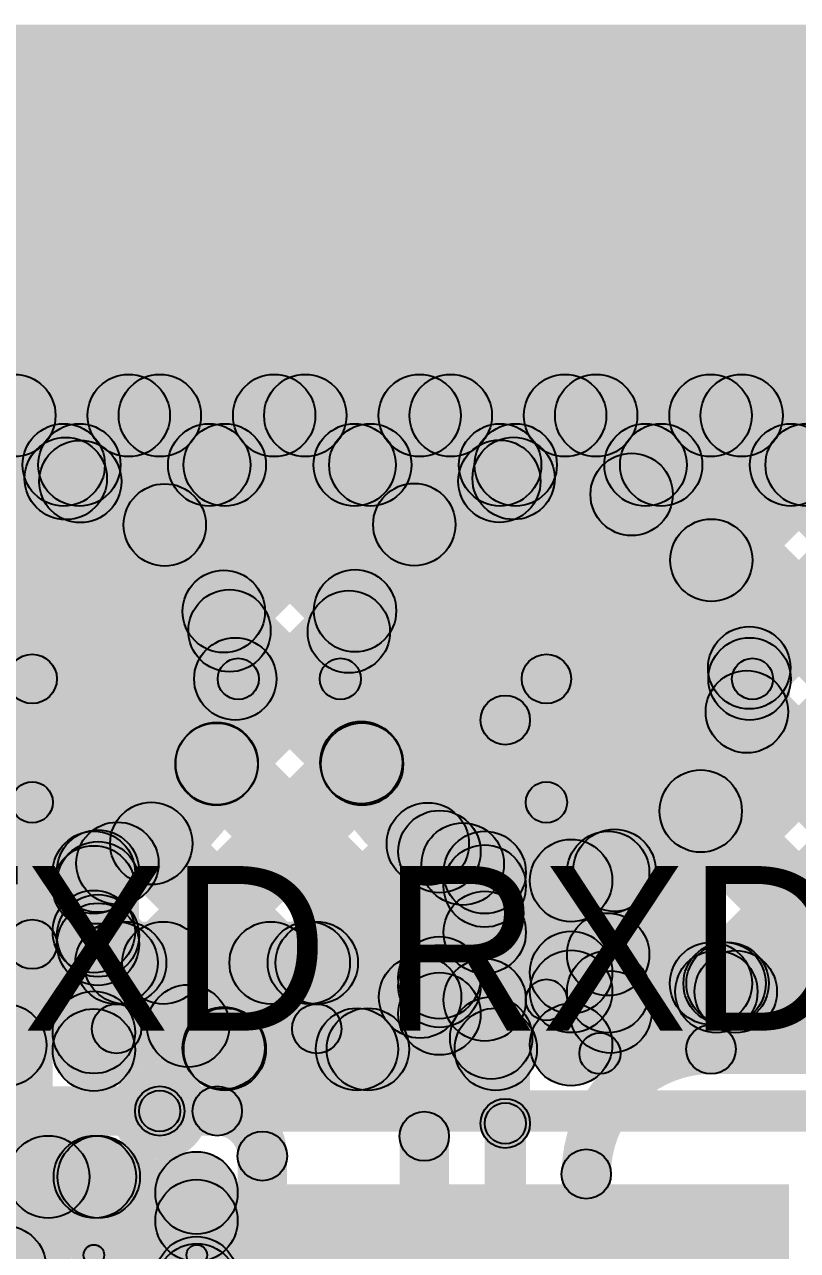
# Model space of a CAD drawing. Header units: millimetres. Extents: x 0 to 2, y 0 to 5.09.
# Drawn here: x 1.4381 to 1.626, y 4.7961 to 5.094 of the extents above; entities that cross this region are included whole.
import ezdxf

# ---------------------------------------------------------------- set-up
doc = ezdxf.new("R2010")
doc.units = ezdxf.units.MM
doc.header["$MEASUREMENT"] = 0
for name, color, linetype in [('BottomLayer', 5, 'Continuous'), ('BottomSolder', 6, 'Continuous'), ('PadHoleLayer', 156, 'Continuous'), ('TopLayer', 1, 'Continuous'), ('TopOverlay', 2, 'Continuous'), ('TopPaste', 8, 'Continuous'), ('TopSolder', 216, 'Continuous'), ('ViaHoleLayer', 16, 'Continuous')]:
    doc.layers.add(name, color=color, linetype=linetype)

# ---------------------------------------------------------------- blocks, each defined once
blk = doc.blocks.new('28_QFN__5_5__2')
at = {"layer": 'TopLayer'}
for points in [[(-0.06496, 0.11319), (-0.05315, 0.11319), (-0.05315, 0.07579), (-0.06496, 0.07579)], [(-0.04528, 0.11319), (-0.03346, 0.11319), (-0.03346, 0.07579), (-0.04528, 0.07579)], [(-0.02559, 0.11319), (-0.01378, 0.11319), (-0.01378, 0.07579), (-0.02559, 0.07579)], [(-0.00591, 0.11319), (0.00591, 0.11319), (0.00591, 0.07579), (-0.00591, 0.07579)], [(0.01378, 0.11319), (0.02559, 0.11319), (0.02559, 0.07579), (0.01378, 0.07579)], [(0.03346, 0.11319), (0.04528, 0.11319), (0.04528, 0.07579), (0.03346, 0.07579)], [(0.05315, 0.11319), (0.06496, 0.11319), (0.06496, 0.07579), (0.05315, 0.07579)]]:
    blk.add_hatch(color=1, dxfattribs=at).paths.add_polyline_path(points)
at = {"layer": 'TopOverlay'}
h = blk.add_hatch(color=2, dxfattribs=at)
edge = h.paths.add_edge_path()
edge.add_arc((-0.1, 0.1), 0.0025, 0, 360)
h = blk.add_hatch(color=2, dxfattribs=at)
edge = h.paths.add_edge_path()
edge.add_arc((-0.1, 0.1), 0.0025, 0, 360)
blk.add_hatch(color=2, dxfattribs=at).paths.add_polyline_path([(-0.1, 0.0975), (-0.1, 0.1025), (-0.075, 0.1025), (-0.075, 0.0975)])
h = blk.add_hatch(color=2, dxfattribs=at)
edge = h.paths.add_edge_path()
edge.add_arc((-0.075, 0.1), 0.0025, 0, 360)
at = {"layer": 'TopPaste'}
for points in [[(-0.06496, 0.11319), (-0.05315, 0.11319), (-0.05315, 0.07579), (-0.06496, 0.07579)], [(-0.04528, 0.11319), (-0.03346, 0.11319), (-0.03346, 0.07579), (-0.04528, 0.07579)], [(-0.02559, 0.11319), (-0.01378, 0.11319), (-0.01378, 0.07579), (-0.02559, 0.07579)], [(-0.00591, 0.11319), (0.00591, 0.11319), (0.00591, 0.07579), (-0.00591, 0.07579)], [(0.01378, 0.11319), (0.02559, 0.11319), (0.02559, 0.07579), (0.01378, 0.07579)], [(0.03346, 0.11319), (0.04528, 0.11319), (0.04528, 0.07579), (0.03346, 0.07579)], [(0.05315, 0.11319), (0.06496, 0.11319), (0.06496, 0.07579), (0.05315, 0.07579)]]:
    blk.add_hatch(color=8, dxfattribs=at).paths.add_polyline_path(points)
at = {"layer": 'TopSolder'}
for points in [[(-0.06896, 0.11719), (-0.04915, 0.11719), (-0.04915, 0.07179), (-0.06896, 0.07179)], [(-0.04928, 0.11719), (-0.02946, 0.11719), (-0.02946, 0.07179), (-0.04928, 0.07179)], [(-0.02959, 0.11719), (-0.00978, 0.11719), (-0.00978, 0.07179), (-0.02959, 0.07179)], [(-0.00991, 0.11719), (0.00991, 0.11719), (0.00991, 0.07179), (-0.00991, 0.07179)], [(0.00978, 0.11719), (0.02959, 0.11719), (0.02959, 0.07179), (0.00978, 0.07179)], [(0.02946, 0.11719), (0.04928, 0.11719), (0.04928, 0.07179), (0.02946, 0.07179)], [(0.04915, 0.11719), (0.06896, 0.11719), (0.06896, 0.07179), (0.04915, 0.07179)]]:
    blk.add_hatch(color=216, dxfattribs=at).paths.add_polyline_path(points)
at = {"layer": 'TopOverlay'}
for centre in [(-0.1, 0.1), (-0.1, 0.1), (-0.075, 0.1)]:
    blk.add_circle(centre, 0.0025, dxfattribs=at)
blk = doc.blocks.new('TEST_POINT_6')
at = {"layer": 'BottomLayer'}
h = blk.add_hatch(color=5, dxfattribs=at)
edge = h.paths.add_edge_path()
edge.add_arc((0, 0), 0.03937, 0, 360)
at = {"layer": 'BottomSolder'}
h = blk.add_hatch(color=6, dxfattribs=at)
edge = h.paths.add_edge_path()
edge.add_arc((0, 0), 0.04337, 0, 360)
at = {"layer": 'PadHoleLayer'}
h = blk.add_hatch(color=156, dxfattribs=at)
edge = h.paths.add_edge_path()
edge.add_arc((0, 0), 0.02165, 0, 360)
at = {"layer": 'TopLayer'}
h = blk.add_hatch(color=1, dxfattribs=at)
edge = h.paths.add_edge_path()
edge.add_arc((0, 0), 0.03937, 0, 360)
at = {"layer": 'TopOverlay'}
h = blk.add_hatch(color=2, dxfattribs=at)
edge = h.paths.add_edge_path()
edge.add_arc((-0.05009, 0), 0.005, 0, 360)
h = blk.add_hatch(color=2, dxfattribs=at)
edge = h.paths.add_edge_path()
edge.add_arc((0.05009, 0), 0.005, 0, 360)
at = {"layer": 'TopSolder'}
h = blk.add_hatch(color=216, dxfattribs=at)
edge = h.paths.add_edge_path()
edge.add_arc((0, 0), 0.04337, 0, 360)
at = {"layer": 'TopOverlay', "const_width": 0.01}
blk.add_lwpolyline([(0.05009, 0, 1), (-0.05009, 0, 1)], format="xyb", close=True, dxfattribs=at)
at = {"layer": 'TopOverlay'}
for centre in [(-0.05009, 0), (0.05009, 0)]:
    blk.add_circle(centre, 0.005, dxfattribs=at)
blk = doc.blocks.new('TEST_POINT_7')
at = {"layer": 'BottomLayer'}
h = blk.add_hatch(color=5, dxfattribs=at)
edge = h.paths.add_edge_path()
edge.add_arc((0, 0), 0.03937, 0, 360)
at = {"layer": 'BottomSolder'}
h = blk.add_hatch(color=6, dxfattribs=at)
edge = h.paths.add_edge_path()
edge.add_arc((0, 0), 0.04337, 0, 360)
at = {"layer": 'PadHoleLayer'}
h = blk.add_hatch(color=156, dxfattribs=at)
edge = h.paths.add_edge_path()
edge.add_arc((0, 0), 0.02165, 0, 360)
at = {"layer": 'TopLayer'}
h = blk.add_hatch(color=1, dxfattribs=at)
edge = h.paths.add_edge_path()
edge.add_arc((0, 0), 0.03937, 0, 360)
at = {"layer": 'TopOverlay'}
h = blk.add_hatch(color=2, dxfattribs=at)
edge = h.paths.add_edge_path()
edge.add_arc((-0.05009, 0), 0.005, 0, 360)
h = blk.add_hatch(color=2, dxfattribs=at)
edge = h.paths.add_edge_path()
edge.add_arc((0.05009, 0), 0.005, 0, 360)
at = {"layer": 'TopSolder'}
h = blk.add_hatch(color=216, dxfattribs=at)
edge = h.paths.add_edge_path()
edge.add_arc((0, 0), 0.04337, 0, 360)
at = {"layer": 'TopOverlay', "const_width": 0.01}
blk.add_lwpolyline([(0.05009, 0, 1), (-0.05009, 0, 1)], format="xyb", close=True, dxfattribs=at)
at = {"layer": 'TopOverlay'}
for centre in [(-0.05009, 0), (0.05009, 0)]:
    blk.add_circle(centre, 0.005, dxfattribs=at)

msp = doc.modelspace()

# ---------------------------------------------------------------- hatches: boundary and pattern name
at = {"layer": 'BottomLayer'}
for points in [[(1.08, 4.989), (1.08, 5.009), (1.84823, 5.009), (1.84823, 4.989)], [(1.4286, 4.99193), (1.44274, 5.00607), (1.45878, 4.99003), (1.44464, 4.97589)], [(1.45523, 4.97662), (1.44109, 4.99076), (1.4564, 5.00607), (1.47054, 4.99193)], [(1.46396, 4.99193), (1.4781, 5.00607), (1.52555, 4.95861), (1.51141, 4.94447)], [(1.4793, 4.96533), (1.46515, 4.97947), (1.49175, 5.00607), (1.50589, 4.99193)], [(1.49364, 4.94432), (1.4795, 4.95846), (1.52711, 5.00607), (1.54125, 4.99193)], [(1.49931, 4.99193), (1.51345, 5.00607), (1.53996, 4.97957), (1.52581, 4.96543)], [(1.53467, 4.99193), (1.54881, 5.00607), (1.56409, 4.99079), (1.54995, 4.97665)], [(1.56063, 4.97596), (1.54649, 4.9901), (1.56246, 5.00607), (1.5766, 4.99193)], [(1.57002, 4.99193), (1.58416, 5.00607), (1.6477, 4.94253), (1.63356, 4.92839)], [(1.59278, 4.97275), (1.57864, 4.98689), (1.59782, 5.00607), (1.61196, 4.99193)], [(1.59278, 4.97275), (1.57864, 4.98689), (1.59782, 5.00607), (1.61196, 4.99193)], [(1.61215, 4.95676), (1.59801, 4.9709), (1.63317, 5.00607), (1.64731, 4.99193)], [(1.60538, 4.99193), (1.61952, 5.00607), (1.65605, 4.96954), (1.64191, 4.9554)], [(1.62137, 4.93063), (1.60723, 4.94477), (1.66853, 5.00607), (1.68267, 4.99193)], [(1.49188, 4.90721), (1.47774, 4.92135), (1.5099, 4.95351), (1.52404, 4.93937)], [(1.48089, 4.93964), (1.49503, 4.95378), (1.52709, 4.92173), (1.51294, 4.90759)], [(1.58707, 4.86098), (1.57293, 4.87512), (1.63392, 4.93611), (1.64806, 4.92197)], [(1.60665, 4.91995), (1.62079, 4.93409), (1.68881, 4.86607), (1.67467, 4.85193)], [(1.46207, 4.84204), (1.44793, 4.85618), (1.51311, 4.92136), (1.52725, 4.90722)], [(1.46207, 4.84204), (1.44793, 4.85618), (1.51311, 4.92136), (1.52725, 4.90722)], [(1.47781, 4.90736), (1.49195, 4.9215), (1.55864, 4.85481), (1.5445, 4.84067)], [(1.59543, 4.89581), (1.60957, 4.90996), (1.65345, 4.86607), (1.63931, 4.85193)], [(1.61338, 4.85193), (1.59924, 4.86607), (1.64439, 4.91122), (1.65853, 4.89708)], [(1.445, 4.76266), (1.435, 4.76266), (1.435, 4.905), (1.445, 4.905)], [(1.57, 4.857), (1.56, 4.857), (1.56, 4.905), (1.57, 4.905)], [(1.46188, 4.88794), (1.47602, 4.90208), (1.52603, 4.85207), (1.51189, 4.83793)], [(1.46188, 4.88794), (1.47602, 4.90208), (1.52603, 4.85207), (1.51189, 4.83793)], [(1.49362, 4.83823), (1.47947, 4.85237), (1.5291, 4.90199), (1.54324, 4.88785)], [(1.46207, 4.8774), (1.44793, 4.89154), (1.45365, 4.89726), (1.46779, 4.88312)], [(1.53759, 4.88294), (1.55173, 4.89709), (1.55707, 4.89174), (1.54293, 4.8776)], [(1.57447, 4.88141), (1.58861, 4.89555), (1.6181, 4.86607), (1.60395, 4.85193)], [(1.465, 4.84483), (1.445, 4.84483), (1.445, 4.88796), (1.465, 4.88796)], [(1.56, 4.857), (1.54, 4.857), (1.54, 4.88796), (1.56, 4.88796)], [(1.59, 4.859), (1.57, 4.859), (1.57, 4.88796), (1.59, 4.88796)], [(1.44793, 4.86653), (1.46207, 4.88067), (1.48499, 4.85776), (1.47085, 4.84361)], [(1.52867, 4.83793), (1.51453, 4.85207), (1.54293, 4.88047), (1.55707, 4.86633)], [(1.58, 4.849), (1.58, 4.869), (1.785, 4.869), (1.785, 4.849)], [(1.48683, 4.835), (1.48683, 4.855), (1.5527, 4.855), (1.5527, 4.835)], [(1.578, 4.839), (1.578, 4.849), (1.785, 4.849), (1.785, 4.839)], [(1.471, 4.825), (1.471, 4.835), (1.645, 4.835), (1.645, 4.825)]]:
    msp.add_hatch(color=5, dxfattribs=at).paths.add_polyline_path(points)
h = msp.add_hatch(color=5, dxfattribs=at)
edge = h.paths.add_edge_path()
edge.add_arc((1.43567, 4.999), 0.01, 0, 360)
h = msp.add_hatch(color=5, dxfattribs=at)
edge = h.paths.add_edge_path()
edge.add_arc((1.46347, 4.999), 0.01, 0, 360)
h = msp.add_hatch(color=5, dxfattribs=at)
edge = h.paths.add_edge_path()
edge.add_arc((1.47103, 4.999), 0.01, 0, 360)
h = msp.add_hatch(color=5, dxfattribs=at)
edge = h.paths.add_edge_path()
edge.add_arc((1.49882, 4.999), 0.01, 0, 360)
h = msp.add_hatch(color=5, dxfattribs=at)
edge = h.paths.add_edge_path()
edge.add_arc((1.50638, 4.999), 0.01, 0, 360)
h = msp.add_hatch(color=5, dxfattribs=at)
edge = h.paths.add_edge_path()
edge.add_arc((1.53418, 4.999), 0.01, 0, 360)
h = msp.add_hatch(color=5, dxfattribs=at)
edge = h.paths.add_edge_path()
edge.add_arc((1.54174, 4.999), 0.01, 0, 360)
h = msp.add_hatch(color=5, dxfattribs=at)
edge = h.paths.add_edge_path()
edge.add_arc((1.56953, 4.999), 0.01, 0, 360)
h = msp.add_hatch(color=5, dxfattribs=at)
edge = h.paths.add_edge_path()
edge.add_arc((1.57709, 4.999), 0.01, 0, 360)
h = msp.add_hatch(color=5, dxfattribs=at)
edge = h.paths.add_edge_path()
edge.add_arc((1.60489, 4.999), 0.01, 0, 360)
h = msp.add_hatch(color=5, dxfattribs=at)
edge = h.paths.add_edge_path()
edge.add_arc((1.60489, 4.999), 0.01, 0, 360)
h = msp.add_hatch(color=5, dxfattribs=at)
edge = h.paths.add_edge_path()
edge.add_arc((1.61245, 4.999), 0.01, 0, 360)
h = msp.add_hatch(color=5, dxfattribs=at)
edge = h.paths.add_edge_path()
edge.add_arc((1.44816, 4.98369), 0.01, 0, 360)
h = msp.add_hatch(color=5, dxfattribs=at)
edge = h.paths.add_edge_path()
edge.add_arc((1.45171, 4.98296), 0.01, 0, 360)
h = msp.add_hatch(color=5, dxfattribs=at)
edge = h.paths.add_edge_path()
edge.add_arc((1.55356, 4.98303), 0.01, 0, 360)
h = msp.add_hatch(color=5, dxfattribs=at)
edge = h.paths.add_edge_path()
edge.add_arc((1.55702, 4.98372), 0.01, 0, 360)
h = msp.add_hatch(color=5, dxfattribs=at)
edge = h.paths.add_edge_path()
edge.add_arc((1.58571, 4.97982), 0.01, 0, 360)
h = msp.add_hatch(color=5, dxfattribs=at)
edge = h.paths.add_edge_path()
edge.add_arc((1.58571, 4.97982), 0.01, 0, 360)
h = msp.add_hatch(color=5, dxfattribs=at)
edge = h.paths.add_edge_path()
edge.add_arc((1.47223, 4.9724), 0.01, 0, 360)
h = msp.add_hatch(color=5, dxfattribs=at)
edge = h.paths.add_edge_path()
edge.add_arc((1.53288, 4.9725), 0.01, 0, 360)
h = msp.add_hatch(color=5, dxfattribs=at)
edge = h.paths.add_edge_path()
edge.add_arc((1.60508, 4.96383), 0.01, 0, 360)
h = msp.add_hatch(color=5, dxfattribs=at)
edge = h.paths.add_edge_path()
edge.add_arc((1.48657, 4.95139), 0.01, 0, 360)
h = msp.add_hatch(color=5, dxfattribs=at)
edge = h.paths.add_edge_path()
edge.add_arc((1.51848, 4.95154), 0.01, 0, 360)
h = msp.add_hatch(color=5, dxfattribs=at)
edge = h.paths.add_edge_path()
edge.add_arc((1.48796, 4.94671), 0.01, 0, 360)
h = msp.add_hatch(color=5, dxfattribs=at)
edge = h.paths.add_edge_path()
edge.add_arc((1.51697, 4.94644), 0.01, 0, 360)
h = msp.add_hatch(color=5, dxfattribs=at)
edge = h.paths.add_edge_path()
edge.add_arc((1.48937, 4.935), 0.01, 0, 360)
h = msp.add_hatch(color=5, dxfattribs=at)
edge = h.paths.add_edge_path()
edge.add_arc((1.48937, 4.935), 0.01, 0, 360)
h = msp.add_hatch(color=5, dxfattribs=at)
edge = h.paths.add_edge_path()
edge.add_arc((1.6143, 4.9377), 0.01, 0, 360)
h = msp.add_hatch(color=5, dxfattribs=at)
edge = h.paths.add_edge_path()
edge.add_arc((1.61437, 4.935), 0.01, 0, 360)
h = msp.add_hatch(color=5, dxfattribs=at)
edge = h.paths.add_edge_path()
edge.add_arc((1.61437, 4.935), 0.01, 0, 360)
h = msp.add_hatch(color=5, dxfattribs=at)
edge = h.paths.add_edge_path()
edge.add_arc((1.61372, 4.92702), 0.01, 0, 360)
h = msp.add_hatch(color=5, dxfattribs=at)
edge = h.paths.add_edge_path()
edge.add_arc((1.48481, 4.91428), 0.01, 0, 360)
h = msp.add_hatch(color=5, dxfattribs=at)
edge = h.paths.add_edge_path()
edge.add_arc((1.48488, 4.91443), 0.01, 0, 360)
h = msp.add_hatch(color=5, dxfattribs=at)
edge = h.paths.add_edge_path()
edge.add_arc((1.52001, 4.91466), 0.01, 0, 360)
h = msp.add_hatch(color=5, dxfattribs=at)
edge = h.paths.add_edge_path()
edge.add_arc((1.52018, 4.91429), 0.01, 0, 360)
h = msp.add_hatch(color=5, dxfattribs=at)
edge = h.paths.add_edge_path()
edge.add_arc((1.52018, 4.91429), 0.01, 0, 360)
h = msp.add_hatch(color=5, dxfattribs=at)
edge = h.paths.add_edge_path()
edge.add_arc((1.6025, 4.90288), 0.01, 0, 360)
h = msp.add_hatch(color=5, dxfattribs=at)
edge = h.paths.add_edge_path()
edge.add_arc((1.44, 4.905), 0.005, 0, 360)
h = msp.add_hatch(color=5, dxfattribs=at)
edge = h.paths.add_edge_path()
edge.add_arc((1.565, 4.905), 0.005, 0, 360)
h = msp.add_hatch(color=5, dxfattribs=at)
edge = h.paths.add_edge_path()
edge.add_arc((1.46895, 4.89501), 0.01, 0, 360)
h = msp.add_hatch(color=5, dxfattribs=at)
edge = h.paths.add_edge_path()
edge.add_arc((1.46895, 4.89501), 0.01, 0, 360)
h = msp.add_hatch(color=5, dxfattribs=at)
edge = h.paths.add_edge_path()
edge.add_arc((1.53617, 4.89492), 0.01, 0, 360)
h = msp.add_hatch(color=5, dxfattribs=at)
edge = h.paths.add_edge_path()
edge.add_arc((1.455, 4.88796), 0.01, 0, 360)
h = msp.add_hatch(color=5, dxfattribs=at)
edge = h.paths.add_edge_path()
edge.add_arc((1.455, 4.88796), 0.01, 0, 360)
h = msp.add_hatch(color=5, dxfattribs=at)
edge = h.paths.add_edge_path()
edge.add_arc((1.46072, 4.89019), 0.01, 0, 360)
h = msp.add_hatch(color=5, dxfattribs=at)
edge = h.paths.add_edge_path()
edge.add_arc((1.54466, 4.89002), 0.01, 0, 360)
h = msp.add_hatch(color=5, dxfattribs=at)
edge = h.paths.add_edge_path()
edge.add_arc((1.55, 4.88796), 0.01, 0, 360)
h = msp.add_hatch(color=5, dxfattribs=at)
edge = h.paths.add_edge_path()
edge.add_arc((1.55, 4.88796), 0.01, 0, 360)
h = msp.add_hatch(color=5, dxfattribs=at)
edge = h.paths.add_edge_path()
edge.add_arc((1.58, 4.88796), 0.01, 0, 360)
h = msp.add_hatch(color=5, dxfattribs=at)
edge = h.paths.add_edge_path()
edge.add_arc((1.58, 4.88796), 0.01, 0, 360)
h = msp.add_hatch(color=5, dxfattribs=at)
edge = h.paths.add_edge_path()
edge.add_arc((1.58154, 4.88848), 0.01, 0, 360)
h = msp.add_hatch(color=5, dxfattribs=at)
edge = h.paths.add_edge_path()
edge.add_arc((1.455, 4.88447), 0.01, 0, 360)
h = msp.add_hatch(color=5, dxfattribs=at)
edge = h.paths.add_edge_path()
edge.add_arc((1.55, 4.88467), 0.01, 0, 360)
h = msp.add_hatch(color=5, dxfattribs=at)
edge = h.paths.add_edge_path()
edge.add_arc((1.455, 4.8736), 0.01, 0, 360)
h = msp.add_hatch(color=5, dxfattribs=at)
edge = h.paths.add_edge_path()
edge.add_arc((1.55, 4.8734), 0.01, 0, 360)
h = msp.add_hatch(color=5, dxfattribs=at)
edge = h.paths.add_edge_path()
edge.add_arc((1.58, 4.86805), 0.01, 0, 360)
h = msp.add_hatch(color=5, dxfattribs=at)
edge = h.paths.add_edge_path()
edge.add_arc((1.58, 4.859), 0.01, 0, 360)
h = msp.add_hatch(color=5, dxfattribs=at)
edge = h.paths.add_edge_path()
edge.add_arc((1.58, 4.859), 0.01, 0, 360)
h = msp.add_hatch(color=5, dxfattribs=at)
edge = h.paths.add_edge_path()
edge.add_arc((1.60631, 4.859), 0.01, 0, 360)
h = msp.add_hatch(color=5, dxfattribs=at)
edge = h.paths.add_edge_path()
edge.add_arc((1.61103, 4.859), 0.01, 0, 360)
h = msp.add_hatch(color=5, dxfattribs=at)
edge = h.paths.add_edge_path()
edge.add_arc((1.55, 4.857), 0.01, 0, 360)
h = msp.add_hatch(color=5, dxfattribs=at)
edge = h.paths.add_edge_path()
edge.add_arc((1.55, 4.857), 0.01, 0, 360)
h = msp.add_hatch(color=5, dxfattribs=at)
edge = h.paths.add_edge_path()
edge.add_arc((1.565, 4.857), 0.005, 0, 360)
h = msp.add_hatch(color=5, dxfattribs=at)
edge = h.paths.add_edge_path()
edge.add_arc((1.565, 4.857), 0.005, 0, 360)
h = msp.add_hatch(color=5, dxfattribs=at)
edge = h.paths.add_edge_path()
edge.add_arc((1.455, 4.84911), 0.01, 0, 360)
h = msp.add_hatch(color=5, dxfattribs=at)
edge = h.paths.add_edge_path()
edge.add_arc((1.455, 4.84911), 0.01, 0, 360)
h = msp.add_hatch(color=5, dxfattribs=at)
edge = h.paths.add_edge_path()
edge.add_arc((1.47792, 4.85069), 0.01, 0, 360)
h = msp.add_hatch(color=5, dxfattribs=at)
edge = h.paths.add_edge_path()
edge.add_arc((1.55157, 4.84774), 0.01, 0, 360)
h = msp.add_hatch(color=5, dxfattribs=at)
edge = h.paths.add_edge_path()
edge.add_arc((1.455, 4.84483), 0.01, 0, 360)
h = msp.add_hatch(color=5, dxfattribs=at)
edge = h.paths.add_edge_path()
edge.add_arc((1.455, 4.84483), 0.01, 0, 360)
h = msp.add_hatch(color=5, dxfattribs=at)
edge = h.paths.add_edge_path()
edge.add_arc((1.48654, 4.8453), 0.01, 0, 360)
h = msp.add_hatch(color=5, dxfattribs=at)
edge = h.paths.add_edge_path()
edge.add_arc((1.48683, 4.845), 0.01, 0, 360)
h = msp.add_hatch(color=5, dxfattribs=at)
edge = h.paths.add_edge_path()
edge.add_arc((1.48683, 4.845), 0.01, 0, 360)
h = msp.add_hatch(color=5, dxfattribs=at)
edge = h.paths.add_edge_path()
edge.add_arc((1.51896, 4.845), 0.01, 0, 360)
h = msp.add_hatch(color=5, dxfattribs=at)
edge = h.paths.add_edge_path()
edge.add_arc((1.51896, 4.845), 0.01, 0, 360)
h = msp.add_hatch(color=5, dxfattribs=at)
edge = h.paths.add_edge_path()
edge.add_arc((1.5216, 4.845), 0.01, 0, 360)
h = msp.add_hatch(color=5, dxfattribs=at)
edge = h.paths.add_edge_path()
edge.add_arc((1.5527, 4.845), 0.01, 0, 360)
h = msp.add_hatch(color=5, dxfattribs=at)
edge = h.paths.add_edge_path()
edge.add_arc((1.5527, 4.845), 0.01, 0, 360)
h = msp.add_hatch(color=5, dxfattribs=at)
edge = h.paths.add_edge_path()
edge.add_arc((1.578, 4.844), 0.005, 0, 360)
h = msp.add_hatch(color=5, dxfattribs=at)
edge = h.paths.add_edge_path()
edge.add_arc((1.578, 4.844), 0.005, 0, 360)
h = msp.add_hatch(color=5, dxfattribs=at)
edge = h.paths.add_edge_path()
edge.add_arc((1.471, 4.83), 0.01181, 0, 360)
h = msp.add_hatch(color=5, dxfattribs=at)
edge = h.paths.add_edge_path()
edge.add_arc((1.471, 4.83), 0.005, 0, 360)
at = {"layer": 'TopLayer'}
for points in [[(1.103, 4.997), (1.847, 4.997), (1.847, 5.094), (1.103, 5.094)], [(1.14, 4.977), (1.14, 4.997), (1.752, 4.997), (1.752, 4.977)], [(1.4406, 4.97993), (1.45474, 4.99407), (1.45878, 4.99003), (1.44464, 4.97589)], [(1.45523, 4.97662), (1.44109, 4.99076), (1.44439, 4.99407), (1.45854, 4.97993)], [(1.4793, 4.96533), (1.46515, 4.97947), (1.47975, 4.99407), (1.49389, 4.97993)], [(1.47596, 4.97993), (1.4901, 4.99407), (1.52555, 4.95861), (1.51141, 4.94447)], [(1.49364, 4.94432), (1.4795, 4.95846), (1.5151, 4.99407), (1.52925, 4.97993)], [(1.51131, 4.97993), (1.52545, 4.99407), (1.53996, 4.97957), (1.52581, 4.96543)], [(1.56063, 4.97596), (1.54649, 4.9901), (1.55046, 4.99407), (1.5646, 4.97993)], [(1.54667, 4.97993), (1.56081, 4.99407), (1.56409, 4.99079), (1.54995, 4.97665)], [(1.59278, 4.97275), (1.57864, 4.98689), (1.58582, 4.99407), (1.59996, 4.97993)], [(1.59278, 4.97275), (1.57864, 4.98689), (1.58582, 4.99407), (1.59996, 4.97993)], [(1.58202, 4.97993), (1.59616, 4.99407), (1.6477, 4.94253), (1.63356, 4.92839)], [(1.61215, 4.95676), (1.59801, 4.9709), (1.62117, 4.99407), (1.63531, 4.97993)], [(1.62137, 4.93063), (1.60723, 4.94477), (1.65653, 4.99407), (1.67067, 4.97993)], [(1.61738, 4.97993), (1.63152, 4.99407), (1.65605, 4.96954), (1.64191, 4.9554)], [(1.49188, 4.90721), (1.47774, 4.92135), (1.5099, 4.95351), (1.52404, 4.93937)], [(1.48089, 4.93964), (1.49503, 4.95378), (1.52709, 4.92173), (1.51294, 4.90759)], [(1.57807, 4.85198), (1.56393, 4.86612), (1.63392, 4.93611), (1.64806, 4.92197)], [(1.446, 4.87051), (1.434, 4.87051), (1.434, 4.935), (1.446, 4.935)], [(1.60665, 4.91995), (1.62079, 4.93409), (1.68107, 4.87381), (1.66693, 4.85967)], [(1.561, 4.827), (1.549, 4.827), (1.549, 4.925), (1.561, 4.925)], [(1.47896, 4.85893), (1.46482, 4.87307), (1.51311, 4.92136), (1.52725, 4.90722)], [(1.47896, 4.85893), (1.46482, 4.87307), (1.51311, 4.92136), (1.52725, 4.90722)], [(1.47781, 4.90736), (1.49195, 4.9215), (1.54607, 4.86739), (1.53193, 4.85325)], [(1.59543, 4.89581), (1.60957, 4.90996), (1.65145, 4.86807), (1.63731, 4.85393)], [(1.61538, 4.85393), (1.60124, 4.86807), (1.64439, 4.91122), (1.65853, 4.89708)], [(1.46188, 4.88794), (1.47602, 4.90208), (1.50503, 4.87307), (1.49089, 4.85893)], [(1.46188, 4.88794), (1.47602, 4.90208), (1.50503, 4.87307), (1.49089, 4.85893)], [(1.51431, 4.85893), (1.50017, 4.87307), (1.5291, 4.90199), (1.54324, 4.88785)], [(1.46307, 4.8784), (1.44893, 4.89254), (1.45365, 4.89726), (1.46779, 4.88312)], [(1.57447, 4.88141), (1.58861, 4.89555), (1.6161, 4.86807), (1.60195, 4.85393)], [(1.549, 4.85363), (1.529, 4.85363), (1.529, 4.89303), (1.549, 4.89303)], [(1.466, 4.87051), (1.446, 4.87051), (1.446, 4.88829), (1.466, 4.88829)], [(1.581, 4.84614), (1.561, 4.84614), (1.561, 4.886), (1.581, 4.886)], [(1.44893, 4.86553), (1.46307, 4.87967), (1.46967, 4.87307), (1.45553, 4.85893)], [(1.46051, 4.856), (1.46051, 4.876), (1.50917, 4.876), (1.50917, 4.856)], [(1.56393, 4.8566), (1.57807, 4.87074), (1.58768, 4.86113), (1.57354, 4.84699)], [(1.605, 4.851), (1.605, 4.871), (1.674, 4.871), (1.674, 4.851)], [(1.54136, 4.85062), (1.52722, 4.86477), (1.53193, 4.86947), (1.54607, 4.85533)], [(1.46051, 4.844), (1.46051, 4.856), (1.50917, 4.856), (1.50917, 4.844)], [(1.605, 4.839), (1.605, 4.851), (1.675, 4.851), (1.675, 4.839)], [(1.33, 4.824), (1.33, 4.836), (1.471, 4.836), (1.471, 4.824)], [(1.471, 4.824), (1.471, 4.836), (1.485, 4.836), (1.485, 4.824)], [(1.56, 4.78949), (1.55, 4.78949), (1.55, 4.827), (1.56, 4.827)], [(1.33, 4.804), (1.33, 4.824), (1.45618, 4.824), (1.45618, 4.804)], [(1.54131, 4.78949), (1.52931, 4.78949), (1.52931, 4.82386), (1.54131, 4.82386)], [(1.44044, 4.78506), (1.4263, 4.7992), (1.44817, 4.82107), (1.46231, 4.80693)], [(1.43682, 4.80693), (1.45097, 4.82107), (1.48402, 4.78802), (1.46988, 4.77387)], [(1.50194, 4.78949), (1.48994, 4.78949), (1.48994, 4.81906), (1.50194, 4.81906)], [(1.58069, 4.78949), (1.56869, 4.78949), (1.56869, 4.81469), (1.58069, 4.81469)], [(1.45363, 4.76289), (1.43949, 4.77703), (1.47287, 4.81042), (1.48701, 4.79627)], [(1.48994, 4.78949), (1.46994, 4.78949), (1.46994, 4.81011), (1.48994, 4.81011)]]:
    msp.add_hatch(color=1, dxfattribs=at).paths.add_polyline_path(points)
h = msp.add_hatch(color=1, dxfattribs=at)
edge = h.paths.add_edge_path()
edge.add_arc((1.44767, 4.987), 0.01, 0, 360)
h = msp.add_hatch(color=1, dxfattribs=at)
edge = h.paths.add_edge_path()
edge.add_arc((1.45147, 4.987), 0.01, 0, 360)
h = msp.add_hatch(color=1, dxfattribs=at)
edge = h.paths.add_edge_path()
edge.add_arc((1.48303, 4.987), 0.01, 0, 360)
h = msp.add_hatch(color=1, dxfattribs=at)
edge = h.paths.add_edge_path()
edge.add_arc((1.48682, 4.987), 0.01, 0, 360)
h = msp.add_hatch(color=1, dxfattribs=at)
edge = h.paths.add_edge_path()
edge.add_arc((1.51838, 4.987), 0.01, 0, 360)
h = msp.add_hatch(color=1, dxfattribs=at)
edge = h.paths.add_edge_path()
edge.add_arc((1.52218, 4.987), 0.01, 0, 360)
h = msp.add_hatch(color=1, dxfattribs=at)
edge = h.paths.add_edge_path()
edge.add_arc((1.55374, 4.987), 0.01, 0, 360)
h = msp.add_hatch(color=1, dxfattribs=at)
edge = h.paths.add_edge_path()
edge.add_arc((1.55753, 4.987), 0.01, 0, 360)
h = msp.add_hatch(color=1, dxfattribs=at)
edge = h.paths.add_edge_path()
edge.add_arc((1.58909, 4.987), 0.01, 0, 360)
h = msp.add_hatch(color=1, dxfattribs=at)
edge = h.paths.add_edge_path()
edge.add_arc((1.59289, 4.987), 0.01, 0, 360)
h = msp.add_hatch(color=1, dxfattribs=at)
edge = h.paths.add_edge_path()
edge.add_arc((1.59289, 4.987), 0.01, 0, 360)
h = msp.add_hatch(color=1, dxfattribs=at)
edge = h.paths.add_edge_path()
edge.add_arc((1.62445, 4.987), 0.01, 0, 360)
h = msp.add_hatch(color=1, dxfattribs=at)
edge = h.paths.add_edge_path()
edge.add_arc((1.62824, 4.987), 0.01, 0, 360)
h = msp.add_hatch(color=1, dxfattribs=at)
edge = h.paths.add_edge_path()
edge.add_arc((1.44816, 4.98369), 0.01, 0, 360)
h = msp.add_hatch(color=1, dxfattribs=at)
edge = h.paths.add_edge_path()
edge.add_arc((1.45171, 4.98296), 0.01, 0, 360)
h = msp.add_hatch(color=1, dxfattribs=at)
edge = h.paths.add_edge_path()
edge.add_arc((1.55356, 4.98303), 0.01, 0, 360)
h = msp.add_hatch(color=1, dxfattribs=at)
edge = h.paths.add_edge_path()
edge.add_arc((1.55702, 4.98372), 0.01, 0, 360)
h = msp.add_hatch(color=1, dxfattribs=at)
edge = h.paths.add_edge_path()
edge.add_arc((1.58571, 4.97982), 0.01, 0, 360)
h = msp.add_hatch(color=1, dxfattribs=at)
edge = h.paths.add_edge_path()
edge.add_arc((1.58571, 4.97982), 0.01, 0, 360)
h = msp.add_hatch(color=1, dxfattribs=at)
edge = h.paths.add_edge_path()
edge.add_arc((1.47223, 4.9724), 0.01, 0, 360)
h = msp.add_hatch(color=1, dxfattribs=at)
edge = h.paths.add_edge_path()
edge.add_arc((1.53288, 4.9725), 0.01, 0, 360)
h = msp.add_hatch(color=1, dxfattribs=at)
edge = h.paths.add_edge_path()
edge.add_arc((1.60508, 4.96383), 0.01, 0, 360)
h = msp.add_hatch(color=1, dxfattribs=at)
edge = h.paths.add_edge_path()
edge.add_arc((1.48657, 4.95139), 0.01, 0, 360)
h = msp.add_hatch(color=1, dxfattribs=at)
edge = h.paths.add_edge_path()
edge.add_arc((1.51848, 4.95154), 0.01, 0, 360)
h = msp.add_hatch(color=1, dxfattribs=at)
edge = h.paths.add_edge_path()
edge.add_arc((1.48796, 4.94671), 0.01, 0, 360)
h = msp.add_hatch(color=1, dxfattribs=at)
edge = h.paths.add_edge_path()
edge.add_arc((1.51697, 4.94644), 0.01, 0, 360)
h = msp.add_hatch(color=1, dxfattribs=at)
edge = h.paths.add_edge_path()
edge.add_arc((1.48937, 4.935), 0.01, 0, 360)
h = msp.add_hatch(color=1, dxfattribs=at)
edge = h.paths.add_edge_path()
edge.add_arc((1.48937, 4.935), 0.01, 0, 360)
h = msp.add_hatch(color=1, dxfattribs=at)
edge = h.paths.add_edge_path()
edge.add_arc((1.6143, 4.9377), 0.01, 0, 360)
h = msp.add_hatch(color=1, dxfattribs=at)
edge = h.paths.add_edge_path()
edge.add_arc((1.61437, 4.935), 0.01, 0, 360)
h = msp.add_hatch(color=1, dxfattribs=at)
edge = h.paths.add_edge_path()
edge.add_arc((1.61437, 4.935), 0.01, 0, 360)
h = msp.add_hatch(color=1, dxfattribs=at)
edge = h.paths.add_edge_path()
edge.add_arc((1.44, 4.935), 0.006, 0, 360)
h = msp.add_hatch(color=1, dxfattribs=at)
edge = h.paths.add_edge_path()
edge.add_arc((1.565, 4.935), 0.006, 0, 360)
h = msp.add_hatch(color=1, dxfattribs=at)
edge = h.paths.add_edge_path()
edge.add_arc((1.61372, 4.92702), 0.01, 0, 360)
h = msp.add_hatch(color=1, dxfattribs=at)
edge = h.paths.add_edge_path()
edge.add_arc((1.555, 4.925), 0.006, 0, 360)
h = msp.add_hatch(color=1, dxfattribs=at)
edge = h.paths.add_edge_path()
edge.add_arc((1.555, 4.925), 0.006, 0, 360)
h = msp.add_hatch(color=1, dxfattribs=at)
edge = h.paths.add_edge_path()
edge.add_arc((1.48481, 4.91428), 0.01, 0, 360)
h = msp.add_hatch(color=1, dxfattribs=at)
edge = h.paths.add_edge_path()
edge.add_arc((1.48488, 4.91443), 0.01, 0, 360)
h = msp.add_hatch(color=1, dxfattribs=at)
edge = h.paths.add_edge_path()
edge.add_arc((1.52001, 4.91466), 0.01, 0, 360)
h = msp.add_hatch(color=1, dxfattribs=at)
edge = h.paths.add_edge_path()
edge.add_arc((1.52018, 4.91429), 0.01, 0, 360)
h = msp.add_hatch(color=1, dxfattribs=at)
edge = h.paths.add_edge_path()
edge.add_arc((1.52018, 4.91429), 0.01, 0, 360)
h = msp.add_hatch(color=1, dxfattribs=at)
edge = h.paths.add_edge_path()
edge.add_arc((1.6025, 4.90288), 0.01, 0, 360)
h = msp.add_hatch(color=1, dxfattribs=at)
edge = h.paths.add_edge_path()
edge.add_arc((1.46895, 4.89501), 0.01, 0, 360)
h = msp.add_hatch(color=1, dxfattribs=at)
edge = h.paths.add_edge_path()
edge.add_arc((1.46895, 4.89501), 0.01, 0, 360)
h = msp.add_hatch(color=1, dxfattribs=at)
edge = h.paths.add_edge_path()
edge.add_arc((1.53617, 4.89492), 0.01, 0, 360)
h = msp.add_hatch(color=1, dxfattribs=at)
edge = h.paths.add_edge_path()
edge.add_arc((1.539, 4.89303), 0.01, 0, 360)
h = msp.add_hatch(color=1, dxfattribs=at)
edge = h.paths.add_edge_path()
edge.add_arc((1.539, 4.89303), 0.01, 0, 360)
h = msp.add_hatch(color=1, dxfattribs=at)
edge = h.paths.add_edge_path()
edge.add_arc((1.456, 4.88829), 0.01, 0, 360)
h = msp.add_hatch(color=1, dxfattribs=at)
edge = h.paths.add_edge_path()
edge.add_arc((1.456, 4.88829), 0.01, 0, 360)
h = msp.add_hatch(color=1, dxfattribs=at)
edge = h.paths.add_edge_path()
edge.add_arc((1.46072, 4.89019), 0.01, 0, 360)
h = msp.add_hatch(color=1, dxfattribs=at)
edge = h.paths.add_edge_path()
edge.add_arc((1.58154, 4.88848), 0.01, 0, 360)
h = msp.add_hatch(color=1, dxfattribs=at)
edge = h.paths.add_edge_path()
edge.add_arc((1.456, 4.88547), 0.01, 0, 360)
h = msp.add_hatch(color=1, dxfattribs=at)
edge = h.paths.add_edge_path()
edge.add_arc((1.571, 4.886), 0.01, 0, 360)
h = msp.add_hatch(color=1, dxfattribs=at)
edge = h.paths.add_edge_path()
edge.add_arc((1.571, 4.886), 0.01, 0, 360)
h = msp.add_hatch(color=1, dxfattribs=at)
edge = h.paths.add_edge_path()
edge.add_arc((1.456, 4.8726), 0.01, 0, 360)
h = msp.add_hatch(color=1, dxfattribs=at)
edge = h.paths.add_edge_path()
edge.add_arc((1.456, 4.87051), 0.01, 0, 360)
h = msp.add_hatch(color=1, dxfattribs=at)
edge = h.paths.add_edge_path()
edge.add_arc((1.456, 4.87051), 0.01, 0, 360)
h = msp.add_hatch(color=1, dxfattribs=at)
edge = h.paths.add_edge_path()
edge.add_arc((1.44, 4.87051), 0.006, 0, 360)
h = msp.add_hatch(color=1, dxfattribs=at)
edge = h.paths.add_edge_path()
edge.add_arc((1.44, 4.87051), 0.006, 0, 360)
h = msp.add_hatch(color=1, dxfattribs=at)
edge = h.paths.add_edge_path()
edge.add_arc((1.46051, 4.866), 0.01, 0, 360)
h = msp.add_hatch(color=1, dxfattribs=at)
edge = h.paths.add_edge_path()
edge.add_arc((1.46051, 4.866), 0.01, 0, 360)
h = msp.add_hatch(color=1, dxfattribs=at)
edge = h.paths.add_edge_path()
edge.add_arc((1.4626, 4.866), 0.01, 0, 360)
h = msp.add_hatch(color=1, dxfattribs=at)
edge = h.paths.add_edge_path()
edge.add_arc((1.47189, 4.866), 0.01, 0, 360)
h = msp.add_hatch(color=1, dxfattribs=at)
edge = h.paths.add_edge_path()
edge.add_arc((1.47189, 4.866), 0.01, 0, 360)
h = msp.add_hatch(color=1, dxfattribs=at)
edge = h.paths.add_edge_path()
edge.add_arc((1.49796, 4.866), 0.01, 0, 360)
h = msp.add_hatch(color=1, dxfattribs=at)
edge = h.paths.add_edge_path()
edge.add_arc((1.49796, 4.866), 0.01, 0, 360)
h = msp.add_hatch(color=1, dxfattribs=at)
edge = h.paths.add_edge_path()
edge.add_arc((1.50724, 4.866), 0.01, 0, 360)
h = msp.add_hatch(color=1, dxfattribs=at)
edge = h.paths.add_edge_path()
edge.add_arc((1.50917, 4.866), 0.01, 0, 360)
h = msp.add_hatch(color=1, dxfattribs=at)
edge = h.paths.add_edge_path()
edge.add_arc((1.50917, 4.866), 0.01, 0, 360)
h = msp.add_hatch(color=1, dxfattribs=at)
edge = h.paths.add_edge_path()
edge.add_arc((1.571, 4.86367), 0.01, 0, 360)
h = msp.add_hatch(color=1, dxfattribs=at)
edge = h.paths.add_edge_path()
edge.add_arc((1.539, 4.8624), 0.01, 0, 360)
h = msp.add_hatch(color=1, dxfattribs=at)
edge = h.paths.add_edge_path()
edge.add_arc((1.605, 4.861), 0.01, 0, 360)
h = msp.add_hatch(color=1, dxfattribs=at)
edge = h.paths.add_edge_path()
edge.add_arc((1.605, 4.861), 0.01, 0, 360)
h = msp.add_hatch(color=1, dxfattribs=at)
edge = h.paths.add_edge_path()
edge.add_arc((1.60831, 4.861), 0.01, 0, 360)
h = msp.add_hatch(color=1, dxfattribs=at)
edge = h.paths.add_edge_path()
edge.add_arc((1.60903, 4.861), 0.01, 0, 360)
h = msp.add_hatch(color=1, dxfattribs=at)
edge = h.paths.add_edge_path()
edge.add_arc((1.53429, 4.8577), 0.01, 0, 360)
h = msp.add_hatch(color=1, dxfattribs=at)
edge = h.paths.add_edge_path()
edge.add_arc((1.539, 4.86032), 0.01, 0, 360)
h = msp.add_hatch(color=1, dxfattribs=at)
edge = h.paths.add_edge_path()
edge.add_arc((1.571, 4.85905), 0.01, 0, 360)
h = msp.add_hatch(color=1, dxfattribs=at)
edge = h.paths.add_edge_path()
edge.add_arc((1.539, 4.85363), 0.01, 0, 360)
h = msp.add_hatch(color=1, dxfattribs=at)
edge = h.paths.add_edge_path()
edge.add_arc((1.539, 4.85363), 0.01, 0, 360)
h = msp.add_hatch(color=1, dxfattribs=at)
edge = h.paths.add_edge_path()
edge.add_arc((1.58061, 4.85406), 0.01, 0, 360)
h = msp.add_hatch(color=1, dxfattribs=at)
edge = h.paths.add_edge_path()
edge.add_arc((1.43345, 4.846), 0.01, 0, 360)
h = msp.add_hatch(color=1, dxfattribs=at)
edge = h.paths.add_edge_path()
edge.add_arc((1.43345, 4.846), 0.01, 0, 360)
h = msp.add_hatch(color=1, dxfattribs=at)
edge = h.paths.add_edge_path()
edge.add_arc((1.46051, 4.85), 0.006, 0, 360)
h = msp.add_hatch(color=1, dxfattribs=at)
edge = h.paths.add_edge_path()
edge.add_arc((1.46051, 4.85), 0.006, 0, 360)
h = msp.add_hatch(color=1, dxfattribs=at)
edge = h.paths.add_edge_path()
edge.add_arc((1.50917, 4.85), 0.006, 0, 360)
h = msp.add_hatch(color=1, dxfattribs=at)
edge = h.paths.add_edge_path()
edge.add_arc((1.50917, 4.85), 0.006, 0, 360)
h = msp.add_hatch(color=1, dxfattribs=at)
edge = h.paths.add_edge_path()
edge.add_arc((1.571, 4.84614), 0.01, 0, 360)
h = msp.add_hatch(color=1, dxfattribs=at)
edge = h.paths.add_edge_path()
edge.add_arc((1.571, 4.84614), 0.01, 0, 360)
h = msp.add_hatch(color=1, dxfattribs=at)
edge = h.paths.add_edge_path()
edge.add_arc((1.605, 4.845), 0.006, 0, 360)
h = msp.add_hatch(color=1, dxfattribs=at)
edge = h.paths.add_edge_path()
edge.add_arc((1.605, 4.845), 0.006, 0, 360)
h = msp.add_hatch(color=1, dxfattribs=at)
edge = h.paths.add_edge_path()
edge.add_arc((1.471, 4.83), 0.01181, 0, 360)
h = msp.add_hatch(color=1, dxfattribs=at)
edge = h.paths.add_edge_path()
edge.add_arc((1.471, 4.83), 0.006, 0, 360)
h = msp.add_hatch(color=1, dxfattribs=at)
edge = h.paths.add_edge_path()
edge.add_arc((1.471, 4.83), 0.006, 0, 360)
h = msp.add_hatch(color=1, dxfattribs=at)
edge = h.paths.add_edge_path()
edge.add_arc((1.485, 4.83), 0.006, 0, 360)
h = msp.add_hatch(color=1, dxfattribs=at)
edge = h.paths.add_edge_path()
edge.add_arc((1.485, 4.83), 0.006, 0, 360)
h = msp.add_hatch(color=1, dxfattribs=at)
edge = h.paths.add_edge_path()
edge.add_arc((1.555, 4.827), 0.006, 0, 360)
h = msp.add_hatch(color=1, dxfattribs=at)
edge = h.paths.add_edge_path()
edge.add_arc((1.555, 4.827), 0.005, 0, 360)
h = msp.add_hatch(color=1, dxfattribs=at)
edge = h.paths.add_edge_path()
edge.add_arc((1.53531, 4.82386), 0.006, 0, 360)
h = msp.add_hatch(color=1, dxfattribs=at)
edge = h.paths.add_edge_path()
edge.add_arc((1.53531, 4.82386), 0.006, 0, 360)
h = msp.add_hatch(color=1, dxfattribs=at)
edge = h.paths.add_edge_path()
edge.add_arc((1.4439, 4.814), 0.01, 0, 360)
h = msp.add_hatch(color=1, dxfattribs=at)
edge = h.paths.add_edge_path()
edge.add_arc((1.45524, 4.814), 0.01, 0, 360)
h = msp.add_hatch(color=1, dxfattribs=at)
edge = h.paths.add_edge_path()
edge.add_arc((1.45618, 4.814), 0.01, 0, 360)
h = msp.add_hatch(color=1, dxfattribs=at)
edge = h.paths.add_edge_path()
edge.add_arc((1.45618, 4.814), 0.01, 0, 360)
h = msp.add_hatch(color=1, dxfattribs=at)
edge = h.paths.add_edge_path()
edge.add_arc((1.49594, 4.81906), 0.006, 0, 360)
h = msp.add_hatch(color=1, dxfattribs=at)
edge = h.paths.add_edge_path()
edge.add_arc((1.49594, 4.81906), 0.006, 0, 360)
h = msp.add_hatch(color=1, dxfattribs=at)
edge = h.paths.add_edge_path()
edge.add_arc((1.47994, 4.81011), 0.01, 0, 360)
h = msp.add_hatch(color=1, dxfattribs=at)
edge = h.paths.add_edge_path()
edge.add_arc((1.47994, 4.81011), 0.01, 0, 360)
h = msp.add_hatch(color=1, dxfattribs=at)
edge = h.paths.add_edge_path()
edge.add_arc((1.57469, 4.81469), 0.006, 0, 360)
h = msp.add_hatch(color=1, dxfattribs=at)
edge = h.paths.add_edge_path()
edge.add_arc((1.57469, 4.81469), 0.006, 0, 360)
h = msp.add_hatch(color=1, dxfattribs=at)
edge = h.paths.add_edge_path()
edge.add_arc((1.47994, 4.80335), 0.01, 0, 360)
h = msp.add_hatch(color=1, dxfattribs=at)
edge = h.paths.add_edge_path()
edge.add_arc((1.43337, 4.79213), 0.01, 0, 360)
h = msp.add_hatch(color=1, dxfattribs=at)
edge = h.paths.add_edge_path()
edge.add_arc((1.47994, 4.78949), 0.01, 0, 360)
h = msp.add_hatch(color=1, dxfattribs=at)
edge = h.paths.add_edge_path()
edge.add_arc((1.48004, 4.78775), 0.01, 0, 360)
at = {"layer": 'ViaHoleLayer'}
h = msp.add_hatch(color=16, dxfattribs=at)
edge = h.paths.add_edge_path()
edge.add_arc((1.471, 4.83), 0.00591, 0, 360)

# ---------------------------------------------------------------- linework, layer by layer
at = {"layer": 'BottomLayer'}
for points, const_width in [([(1.425, 4.88796, -1.969223), (1.48937, 4.935)], 0.02), ([(1.55, 4.88796, -1.969223), (1.61437, 4.935)], 0.02), ([(1.48937, 4.935, -0.326423), (1.455, 4.88796)], 0.02), ([(1.61437, 4.935, -0.326423), (1.58, 4.88796)], 0.02), ([(1.5527, 4.845, -0.111168), (1.55, 4.857)], 0.02), ([(1.455, 4.84483, -0.433405), (1.48683, 4.845)], 0.02), ([(1.578, 4.844, -0.414214), (1.565, 4.857)], 0.01)]:
    msp.add_lwpolyline(points, format="xyb", dxfattribs=dict(at, const_width=const_width))
for centre, radius in [((1.43567, 4.999), 0.01), ((1.46347, 4.999), 0.01), ((1.47103, 4.999), 0.01), ((1.49882, 4.999), 0.01), ((1.50638, 4.999), 0.01), ((1.53418, 4.999), 0.01), ((1.54174, 4.999), 0.01), ((1.56953, 4.999), 0.01), ((1.57709, 4.999), 0.01), ((1.60489, 4.999), 0.01), ((1.60489, 4.999), 0.01), ((1.61245, 4.999), 0.01), ((1.44816, 4.98369), 0.01), ((1.45171, 4.98296), 0.01), ((1.55356, 4.98303), 0.01), ((1.55702, 4.98372), 0.01), ((1.58571, 4.97982), 0.01), ((1.58571, 4.97982), 0.01), ((1.47223, 4.9724), 0.01), ((1.53288, 4.9725), 0.01), ((1.60508, 4.96383), 0.01), ((1.48657, 4.95139), 0.01), ((1.51848, 4.95154), 0.01), ((1.48796, 4.94671), 0.01), ((1.51697, 4.94644), 0.01), ((1.48937, 4.935), 0.01), ((1.48937, 4.935), 0.01), ((1.6143, 4.9377), 0.01), ((1.61437, 4.935), 0.01), ((1.61437, 4.935), 0.01), ((1.61372, 4.92702), 0.01), ((1.48481, 4.91428), 0.01), ((1.48488, 4.91443), 0.01), ((1.52001, 4.91466), 0.01), ((1.52018, 4.91429), 0.01), ((1.52018, 4.91429), 0.01), ((1.6025, 4.90288), 0.01), ((1.44, 4.905), 0.005), ((1.565, 4.905), 0.005), ((1.46895, 4.89501), 0.01), ((1.46895, 4.89501), 0.01), ((1.53617, 4.89492), 0.01), ((1.455, 4.88796), 0.01), ((1.455, 4.88796), 0.01), ((1.46072, 4.89019), 0.01), ((1.54466, 4.89002), 0.01), ((1.55, 4.88796), 0.01), ((1.55, 4.88796), 0.01), ((1.58, 4.88796), 0.01), ((1.58, 4.88796), 0.01), ((1.58154, 4.88848), 0.01), ((1.455, 4.88447), 0.01), ((1.55, 4.88467), 0.01), ((1.455, 4.8736), 0.01), ((1.55, 4.8734), 0.01), ((1.58, 4.86805), 0.01), ((1.58, 4.859), 0.01), ((1.58, 4.859), 0.01), ((1.60631, 4.859), 0.01), ((1.61103, 4.859), 0.01), ((1.55, 4.857), 0.01), ((1.55, 4.857), 0.01), ((1.565, 4.857), 0.005), ((1.565, 4.857), 0.005), ((1.455, 4.84911), 0.01), ((1.455, 4.84911), 0.01), ((1.47792, 4.85069), 0.01), ((1.55157, 4.84774), 0.01), ((1.455, 4.84483), 0.01), ((1.455, 4.84483), 0.01), ((1.48654, 4.8453), 0.01), ((1.48683, 4.845), 0.01), ((1.48683, 4.845), 0.01), ((1.51896, 4.845), 0.01), ((1.51896, 4.845), 0.01), ((1.5216, 4.845), 0.01), ((1.5527, 4.845), 0.01), ((1.5527, 4.845), 0.01), ((1.578, 4.844), 0.005), ((1.578, 4.844), 0.005), ((1.471, 4.83), 0.005)]:
    msp.add_circle(centre, radius, dxfattribs=at)
at = {"layer": 'TopLayer'}
for points, const_width in [([(1.424, 4.88829, -1.943477), (1.48937, 4.935)], 0.02), ([(1.539, 4.89303, -1.701413), (1.61437, 4.935)], 0.02), ([(1.48937, 4.935, -0.320531), (1.456, 4.88829)], 0.02), ([(1.61437, 4.935, -0.378958), (1.571, 4.886)], 0.02), ([(1.555, 4.925, -0.414214), (1.565, 4.935)], 0.012), ([(1.43345, 4.846, -0.186093), (1.424, 4.87051)], 0.02), ([(1.46051, 4.866, -0.414214), (1.456, 4.87051)], 0.02), ([(1.46051, 4.85, -0.414214), (1.44, 4.87051)], 0.012), ([(1.50917, 4.866, -0.199142), (1.539, 4.85363)], 0.02), ([(1.571, 4.84614, -0.209041), (1.605, 4.861)], 0.02), ([(1.50917, 4.85, -0.414214), (1.53531, 4.82386)], 0.012), ([(1.57469, 4.81469, -0.414214), (1.605, 4.845)], 0.012), ([(1.485, 4.83, -0.414214), (1.49594, 4.81906)], 0.012), ([(1.47994, 4.81011, -0.30106), (1.45618, 4.814)], 0.02), ([(1.403, 4.808, -0.414214), (1.44, 4.771)], 0.02)]:
    msp.add_lwpolyline(points, format="xyb", dxfattribs=dict(at, const_width=const_width))
for centre, radius in [((1.44767, 4.987), 0.01), ((1.45147, 4.987), 0.01), ((1.48303, 4.987), 0.01), ((1.48682, 4.987), 0.01), ((1.51838, 4.987), 0.01), ((1.52218, 4.987), 0.01), ((1.55374, 4.987), 0.01), ((1.55753, 4.987), 0.01), ((1.58909, 4.987), 0.01), ((1.59289, 4.987), 0.01), ((1.59289, 4.987), 0.01), ((1.62445, 4.987), 0.01), ((1.62824, 4.987), 0.01), ((1.44816, 4.98369), 0.01), ((1.45171, 4.98296), 0.01), ((1.55356, 4.98303), 0.01), ((1.55702, 4.98372), 0.01), ((1.58571, 4.97982), 0.01), ((1.58571, 4.97982), 0.01), ((1.47223, 4.9724), 0.01), ((1.53288, 4.9725), 0.01), ((1.60508, 4.96383), 0.01), ((1.48657, 4.95139), 0.01), ((1.51848, 4.95154), 0.01), ((1.48796, 4.94671), 0.01), ((1.51697, 4.94644), 0.01), ((1.48937, 4.935), 0.01), ((1.48937, 4.935), 0.01), ((1.6143, 4.9377), 0.01), ((1.61437, 4.935), 0.01), ((1.61437, 4.935), 0.01), ((1.44, 4.935), 0.006), ((1.565, 4.935), 0.006), ((1.61372, 4.92702), 0.01), ((1.555, 4.925), 0.006), ((1.555, 4.925), 0.006), ((1.48481, 4.91428), 0.01), ((1.48488, 4.91443), 0.01), ((1.52001, 4.91466), 0.01), ((1.52018, 4.91429), 0.01), ((1.52018, 4.91429), 0.01), ((1.6025, 4.90288), 0.01), ((1.46895, 4.89501), 0.01), ((1.46895, 4.89501), 0.01), ((1.53617, 4.89492), 0.01), ((1.539, 4.89303), 0.01), ((1.539, 4.89303), 0.01), ((1.456, 4.88829), 0.01), ((1.456, 4.88829), 0.01), ((1.46072, 4.89019), 0.01), ((1.58154, 4.88848), 0.01), ((1.456, 4.88547), 0.01), ((1.571, 4.886), 0.01), ((1.571, 4.886), 0.01), ((1.456, 4.8726), 0.01), ((1.456, 4.87051), 0.01), ((1.456, 4.87051), 0.01), ((1.44, 4.87051), 0.006), ((1.44, 4.87051), 0.006), ((1.46051, 4.866), 0.01), ((1.46051, 4.866), 0.01), ((1.4626, 4.866), 0.01), ((1.47189, 4.866), 0.01), ((1.47189, 4.866), 0.01), ((1.49796, 4.866), 0.01), ((1.49796, 4.866), 0.01), ((1.50724, 4.866), 0.01), ((1.50917, 4.866), 0.01), ((1.50917, 4.866), 0.01), ((1.571, 4.86367), 0.01), ((1.539, 4.8624), 0.01), ((1.605, 4.861), 0.01), ((1.605, 4.861), 0.01), ((1.60831, 4.861), 0.01), ((1.60903, 4.861), 0.01), ((1.53429, 4.8577), 0.01), ((1.539, 4.86032), 0.01), ((1.571, 4.85905), 0.01), ((1.539, 4.85363), 0.01), ((1.539, 4.85363), 0.01), ((1.58061, 4.85406), 0.01), ((1.43345, 4.846), 0.01), ((1.43345, 4.846), 0.01), ((1.46051, 4.85), 0.006), ((1.46051, 4.85), 0.006), ((1.50917, 4.85), 0.006), ((1.50917, 4.85), 0.006), ((1.571, 4.84614), 0.01), ((1.571, 4.84614), 0.01), ((1.605, 4.845), 0.006), ((1.605, 4.845), 0.006), ((1.471, 4.83), 0.006), ((1.471, 4.83), 0.006), ((1.485, 4.83), 0.006), ((1.485, 4.83), 0.006), ((1.555, 4.827), 0.006), ((1.555, 4.827), 0.005), ((1.53531, 4.82386), 0.006), ((1.53531, 4.82386), 0.006), ((1.4439, 4.814), 0.01), ((1.45524, 4.814), 0.01), ((1.45618, 4.814), 0.01), ((1.45618, 4.814), 0.01), ((1.49594, 4.81906), 0.006), ((1.49594, 4.81906), 0.006), ((1.47994, 4.81011), 0.01), ((1.47994, 4.81011), 0.01), ((1.57469, 4.81469), 0.006), ((1.57469, 4.81469), 0.006), ((1.47994, 4.80335), 0.01), ((1.43337, 4.79213), 0.01), ((1.47994, 4.78949), 0.01), ((1.48004, 4.78775), 0.01)]:
    msp.add_circle(centre, radius, dxfattribs=at)

# ---------------------------------------------------------------- block references
for name, p in [('TEST_POINT_6', (1.44, 4.935)), ('TEST_POINT_7', (1.565, 4.935))]:
    msp.add_blockref(name, p)
at = {"rotation": 360}
msp.add_blockref('28_QFN__5_5__2', (1.555, 4.695), dxfattribs=at)

# ---------------------------------------------------------------- texts
at = {"layer": 'TopOverlay'}
for s, p in [('TXD', (1.405, 4.84953)), ('RXD', (1.525, 4.84953))]:
    msp.add_text(s, height=0.04, dxfattribs=at).set_placement(p)

doc.saveas('drawing.dxf')
